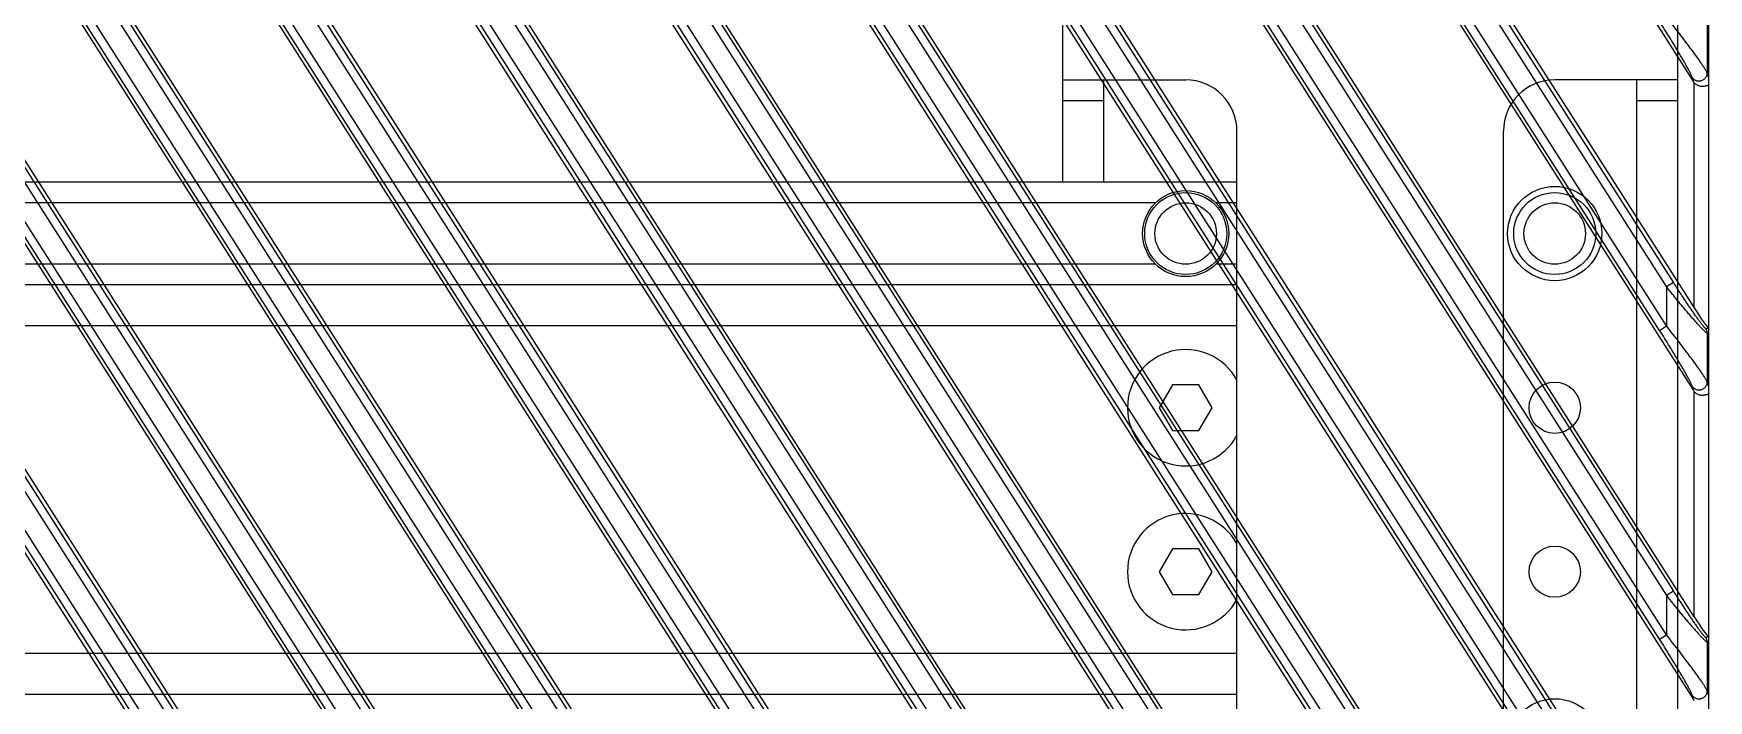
# Model space of a CAD drawing. Header units: millimetres. Extents: x 562 to 17351, y 2396 to 6995.
# Drawn here: x 15057.1 to 15138.8, y 5469.4 to 5502 of the extents above; entities that cross this region are included whole.
import ezdxf

# ---------------------------------------------------------------- set-up
doc = ezdxf.new("R2010")
doc.units = ezdxf.units.MM
doc.layers.add('02___PRT_ALL_AXES', color=7, linetype='Continuous')

# ---------------------------------------------------------------- blocks, each defined once
blk = doc.blocks.new('DTGCNV')
at = {"color": 7, "linetype": 'Continuous'}
for p, q in [((13316.618, 5010.197), (13316.618, 4672.697)), ((13241.862, 5009.497), (13311.536, 4900.131)), ((13312.208, 4903.17), (13244.47, 5009.497)), ((13251.466, 5009.497), (13315.884, 4908.381)), ((13315.918, 4912.422), (13254.074, 5009.497)), ((13273.283, 5009.497), (13315.918, 4942.573)), ((13244.973, 5008.36), (13310.593, 4905.357)), ((13314.903, 4913.668), (13254.577, 5008.36)), ((13314.903, 4943.819), (13273.786, 5008.36)), ((13243.081, 5007.932), (13309.921, 4903.013)), ((13243.417, 5008.146), (13310.257, 4903.227)), ((13244.637, 5008.146), (13310.257, 4905.143)), ((13314.231, 4911.324), (13252.685, 5007.932)), ((13314.567, 4911.538), (13253.021, 5008.146)), ((13314.567, 4913.454), (13254.241, 5008.146)), ((13314.567, 4943.605), (13273.45, 5008.146)), ((13186.951, 5005.237), (13312.75, 4807.772)), ((13315.271, 4807.911), (13189.48, 5005.363)), ((13196.556, 5005.237), (13315.884, 4817.929)), ((13315.918, 4821.969), (13199.084, 5005.363)), ((13206.16, 5005.237), (13315.884, 4833.005)), ((13315.918, 4837.045), (13208.688, 5005.363)), ((13215.764, 5005.237), (13315.884, 4848.08)), ((13315.918, 4852.12), (13218.292, 5005.363)), ((13225.368, 5005.237), (13311.536, 4869.98)), ((13311.784, 4873.685), (13227.896, 5005.363)), ((13234.972, 5005.237), (13311.536, 4885.056)), ((13312.208, 4888.095), (13238.093, 5004.433)), ((13188.202, 5003.622), (13312.118, 4809.113)), ((13188.538, 5003.836), (13312.454, 4809.327)), ((13313.675, 4809.327), (13189.758, 5003.836)), ((13314.011, 4809.541), (13190.094, 5004.051)), ((13314.231, 4820.871), (13197.806, 5003.622)), ((13314.567, 4821.085), (13198.142, 5003.836)), ((13314.567, 4823.001), (13199.362, 5003.836)), ((13314.903, 4823.216), (13199.698, 5004.051)), ((13314.231, 4835.947), (13207.41, 5003.622)), ((13314.567, 4836.161), (13207.746, 5003.836)), ((13314.567, 4838.077), (13208.966, 5003.836)), ((13314.903, 4838.291), (13209.302, 5004.051)), ((13314.231, 4851.022), (13217.014, 5003.622)), ((13314.567, 4851.236), (13217.35, 5003.836)), ((13314.567, 4853.152), (13218.571, 5003.836)), ((13314.903, 4853.366), (13218.907, 5004.051)), ((13226.618, 5003.622), (13309.921, 4872.862)), ((13226.954, 5003.836), (13310.257, 4873.076)), ((13228.175, 5003.836), (13310.257, 4874.992)), ((13228.511, 5004.051), (13310.593, 4875.206)), ((13236.222, 5003.622), (13309.921, 4887.937)), ((13236.558, 5003.836), (13310.257, 4888.152)), ((13237.779, 5003.836), (13310.257, 4890.068)), ((13238.115, 5004.051), (13310.593, 4890.282)), ((13314.567, 4941.689), (13288.806, 4982.125)), ((13314.231, 4941.474), (13288.47, 4981.911)), ((13288.577, 4981.395), (13315.884, 4938.532)), ((13314.231, 4926.399), (13280.853, 4978.792)), ((13314.567, 4926.613), (13281.189, 4979.006)), ((13280.881, 4978.4), (13315.884, 4923.457)), ((13283.478, 4978.07), (13314.903, 4928.743)), ((13283.142, 4977.856), (13314.567, 4928.529)), ((13315.918, 4927.497), (13283.857, 4977.823)), ((13306.97, 4967.6), (13315.884, 4953.608)), ((13316.559, 4956.416), (13316.559, 4954.024)), ((13315.884, 4953.608), (13315.825, 4953.81)), ((13315.918, 4942.573), (13315.918, 4953.561)), ((13316.618, 4953.822), (13316.559, 4954.024)), ((13314.567, 4943.605), (13314.903, 4943.819)), ((13314.567, 4943.605), (13314.567, 4941.689)), ((13314.231, 4941.474), (13314.567, 4941.689)), ((13316.605, 4941.586), (13316.497, 4941.555)), ((13316.618, 4941.358), (13316.559, 4941.34)), ((13316.559, 4941.34), (13316.559, 4938.949)), ((13315.884, 4938.532), (13315.825, 4938.735)), ((13316.618, 4938.746), (13316.559, 4938.949)), ((13315.918, 4927.497), (13315.918, 4938.485)), ((13314.903, 4928.743), (13314.567, 4928.529)), ((13314.567, 4928.529), (13314.567, 4926.613)), ((13314.231, 4926.399), (13314.567, 4926.613)), ((13316.605, 4926.511), (13316.497, 4926.479)), ((13316.559, 4926.265), (13316.618, 4926.282)), ((13316.559, 4926.265), (13316.559, 4923.873)), ((13315.884, 4923.457), (13315.825, 4923.659)), ((13316.618, 4923.671), (13316.559, 4923.873))]:
    blk.add_line(p, q, dxfattribs=at)
for centre, start, end in [((13316.158, 4941.34), 0.12821, 32.37179), ((13316.158, 4926.264), 0.1282, 32.3718)]:
    blk.add_arc(centre, 0.402, start, end, dxfattribs=at)
for centre, major_axis, ratio, start_param, end_param in [((13316.217, 4953.832), (-0.117, 0.402), 0.954439, -4.415997, -4.276035), ((13315.918, 4942.687), (-0.698, 1.104), 0.046753, -4.638574, -3.259594), ((13316.217, 4938.757), (-0.117, 0.402), 0.954439, -4.415997, -4.276035), ((13315.918, 4927.611), (-0.698, 1.104), 0.046753, -4.638574, -3.259594), ((13316.217, 4923.681), (-0.117, 0.402), 0.954439, -4.415997, -4.276035)]:
    blk.add_ellipse(centre, major_axis=major_axis, ratio=ratio, start_param=start_param, end_param=end_param, dxfattribs=at)
for points, knots in [([(13316.559, 4954.024), (13316.557, 4954.03), (13316.553, 4954.041), (13316.541, 4954.067), (13316.522, 4954.104), (13316.494, 4954.154), (13316.46, 4954.21), (13316.422, 4954.272), (13316.362, 4954.365), (13316.278, 4954.491), (13316.167, 4954.651), (13316.046, 4954.821), (13315.917, 4955), (13315.782, 4955.185), (13315.641, 4955.375), (13315.446, 4955.634), (13315.194, 4955.965), (13314.884, 4956.364), (13314.673, 4956.63), (13314.567, 4956.764)], [0, 0, 0, 0, 0.00509, 0.010986, 0.025069, 0.041978, 0.061422, 0.083117, 0.106791, 0.15915, 0.216898, 0.278823, 0.34401, 0.411766, 0.481566, 0.552988, 0.699417, 0.848964, 1, 1, 1, 1]), ([(13315.825, 4953.81), (13315.823, 4953.816), (13315.819, 4953.829), (13315.808, 4953.858), (13315.791, 4953.899), (13315.766, 4953.954), (13315.736, 4954.015), (13315.702, 4954.083), (13315.651, 4954.181), (13315.58, 4954.313), (13315.488, 4954.477), (13315.39, 4954.65), (13315.286, 4954.829), (13315.178, 4955.013), (13315.067, 4955.2), (13314.914, 4955.454), (13314.717, 4955.775), (13314.477, 4956.162), (13314.313, 4956.42), (13314.231, 4956.55)], [0, 0, 0, 0, 0.005901, 0.012735, 0.028952, 0.048163, 0.069902, 0.093761, 0.1194, 0.174923, 0.234768, 0.297789, 0.363198, 0.430435, 0.499095, 0.568871, 0.710853, 0.85493, 1, 1, 1, 1]), ([(13315.825, 4953.81), (13315.836, 4953.793), (13315.862, 4953.761), (13315.908, 4953.72), (13315.96, 4953.686), (13316.018, 4953.661), (13316.079, 4953.646), (13316.142, 4953.639), (13316.206, 4953.643), (13316.268, 4953.656), (13316.328, 4953.679), (13316.383, 4953.71), (13316.433, 4953.749), (13316.476, 4953.795), (13316.511, 4953.847), (13316.538, 4953.903), (13316.554, 4953.963), (13316.559, 4954.004), (13316.559, 4954.024)], [0, 0, 0, 0, 0.061114, 0.122614, 0.184534, 0.246921, 0.309743, 0.372937, 0.436398, 0.5, 0.563602, 0.627063, 0.690257, 0.753079, 0.815466, 0.877386, 0.938886, 1, 1, 1, 1]), ([(13315.918, 4953.561), (13315.934, 4953.542), (13315.968, 4953.508), (13316.026, 4953.466), (13316.089, 4953.432), (13316.154, 4953.408), (13316.219, 4953.393), (13316.282, 4953.386), (13316.342, 4953.385), (13316.397, 4953.389), (13316.439, 4953.396), (13316.471, 4953.403), (13316.498, 4953.41), (13316.523, 4953.417), (13316.546, 4953.424), (13316.561, 4953.429), (13316.574, 4953.432), (13316.586, 4953.434), (13316.596, 4953.434), (13316.605, 4953.431), (13316.611, 4953.425), (13316.616, 4953.416), (13316.618, 4953.405), (13316.618, 4953.396), (13316.618, 4953.392)], [0, 0, 0, 0, 0.092092, 0.18383, 0.274482, 0.363041, 0.448376, 0.529457, 0.605459, 0.675766, 0.739913, 0.769539, 0.797439, 0.847676, 0.869774, 0.889641, 0.907107, 0.922074, 0.934647, 0.945489, 0.956057, 0.968087, 0.982675, 1, 1, 1, 1]), ([(13316.497, 4941.555), (13316.495, 4941.554), (13316.492, 4941.554), (13316.488, 4941.556), (13316.482, 4941.558), (13316.474, 4941.563), (13316.464, 4941.572), (13316.452, 4941.583), (13316.438, 4941.596), (13316.423, 4941.612), (13316.4, 4941.637), (13316.369, 4941.673), (13316.33, 4941.722), (13316.287, 4941.776), (13316.241, 4941.836), (13316.193, 4941.9), (13316.125, 4941.993), (13316.037, 4942.115), (13315.929, 4942.268), (13315.819, 4942.427), (13315.706, 4942.592), (13315.593, 4942.761), (13315.478, 4942.933), (13315.363, 4943.108), (13315.248, 4943.284), (13315.094, 4943.521), (13314.979, 4943.699), (13314.903, 4943.819)], [0, 0, 0, 0, 0.001988, 0.003277, 0.004801, 0.008605, 0.013451, 0.019328, 0.026206, 0.034036, 0.042764, 0.062675, 0.085465, 0.110691, 0.137955, 0.166932, 0.197336, 0.261568, 0.329268, 0.399486, 0.471568, 0.545042, 0.619552, 0.694837, 0.77068, 0.84692, 1, 1, 1, 1]), ([(13316.559, 4941.34), (13316.557, 4941.34), (13316.552, 4941.34), (13316.544, 4941.343), (13316.535, 4941.347), (13316.523, 4941.354), (13316.51, 4941.363), (13316.489, 4941.379), (13316.459, 4941.404), (13316.42, 4941.44), (13316.375, 4941.483), (13316.326, 4941.532), (13316.273, 4941.587), (13316.216, 4941.647), (13316.135, 4941.734), (13316.028, 4941.852), (13315.894, 4942.003), (13315.755, 4942.163), (13315.612, 4942.33), (13315.466, 4942.503), (13315.318, 4942.68), (13315.169, 4942.86), (13315.019, 4943.044), (13314.817, 4943.292), (13314.667, 4943.479), (13314.567, 4943.605)], [0, 0, 0, 0, 0.002036, 0.004765, 0.008306, 0.012701, 0.017956, 0.024063, 0.038745, 0.05652, 0.077106, 0.100208, 0.125538, 0.152825, 0.181822, 0.244102, 0.310933, 0.381227, 0.454167, 0.529124, 0.605619, 0.683271, 0.76177, 0.840872, 1, 1, 1, 1]), ([(13315.825, 4938.735), (13315.823, 4938.741), (13315.819, 4938.753), (13315.808, 4938.782), (13315.791, 4938.823), (13315.766, 4938.878), (13315.736, 4938.94), (13315.702, 4939.007), (13315.651, 4939.106), (13315.58, 4939.237), (13315.488, 4939.402), (13315.39, 4939.575), (13315.286, 4939.754), (13315.178, 4939.937), (13315.067, 4940.124), (13314.914, 4940.378), (13314.717, 4940.699), (13314.477, 4941.087), (13314.313, 4941.345), (13314.231, 4941.474)], [0, 0, 0, 0, 0.005901, 0.012735, 0.028952, 0.048163, 0.069902, 0.093761, 0.1194, 0.174923, 0.234768, 0.297789, 0.363198, 0.430435, 0.499095, 0.568871, 0.710853, 0.85493, 1, 1, 1, 1]), ([(13316.559, 4938.949), (13316.557, 4938.954), (13316.553, 4938.966), (13316.541, 4938.992), (13316.522, 4939.029), (13316.494, 4939.078), (13316.46, 4939.135), (13316.422, 4939.197), (13316.362, 4939.29), (13316.278, 4939.415), (13316.167, 4939.575), (13316.046, 4939.746), (13315.917, 4939.925), (13315.782, 4940.109), (13315.641, 4940.299), (13315.446, 4940.559), (13315.194, 4940.889), (13314.884, 4941.288), (13314.673, 4941.555), (13314.567, 4941.689)], [0, 0, 0, 0, 0.00509, 0.010986, 0.025069, 0.041978, 0.061422, 0.083117, 0.106791, 0.15915, 0.216898, 0.278823, 0.34401, 0.411766, 0.481566, 0.552988, 0.699417, 0.848964, 1, 1, 1, 1]), ([(13316.618, 4941.588), (13316.618, 4941.587), (13316.618, 4941.585), (13316.618, 4941.584), (13316.617, 4941.582), (13316.615, 4941.582), (13316.613, 4941.582), (13316.611, 4941.583), (13316.608, 4941.584), (13316.606, 4941.585), (13316.605, 4941.586)], [0, 0, 0, 0, 0.134296, 0.239838, 0.325336, 0.408088, 0.50825, 0.637794, 0.80127, 1, 1, 1, 1]), ([(13315.825, 4938.735), (13315.836, 4938.718), (13315.862, 4938.686), (13315.908, 4938.644), (13315.96, 4938.611), (13316.018, 4938.586), (13316.079, 4938.57), (13316.142, 4938.564), (13316.206, 4938.568), (13316.268, 4938.581), (13316.328, 4938.603), (13316.383, 4938.634), (13316.433, 4938.673), (13316.476, 4938.72), (13316.511, 4938.772), (13316.538, 4938.828), (13316.554, 4938.888), (13316.559, 4938.928), (13316.559, 4938.949)], [0, 0, 0, 0, 0.061114, 0.122614, 0.184534, 0.246921, 0.309743, 0.372937, 0.436398, 0.5, 0.563602, 0.627063, 0.690257, 0.753079, 0.815466, 0.877386, 0.938886, 1, 1, 1, 1]), ([(13315.918, 4938.485), (13315.934, 4938.467), (13315.968, 4938.433), (13316.026, 4938.39), (13316.089, 4938.357), (13316.154, 4938.333), (13316.219, 4938.318), (13316.282, 4938.31), (13316.342, 4938.309), (13316.397, 4938.314), (13316.439, 4938.321), (13316.471, 4938.328), (13316.498, 4938.335), (13316.523, 4938.342), (13316.546, 4938.349), (13316.561, 4938.353), (13316.574, 4938.357), (13316.586, 4938.358), (13316.596, 4938.358), (13316.605, 4938.356), (13316.611, 4938.349), (13316.616, 4938.34), (13316.618, 4938.329), (13316.618, 4938.321), (13316.618, 4938.316)], [0, 0, 0, 0, 0.092092, 0.18383, 0.274482, 0.363041, 0.448376, 0.529457, 0.605459, 0.675766, 0.739913, 0.769539, 0.797439, 0.847676, 0.869774, 0.889641, 0.907107, 0.922074, 0.934647, 0.945489, 0.956057, 0.968087, 0.982675, 1, 1, 1, 1]), ([(13314.567, 4928.529), (13314.667, 4928.404), (13314.817, 4928.216), (13315.019, 4927.969), (13315.169, 4927.785), (13315.318, 4927.604), (13315.466, 4927.427), (13315.612, 4927.254), (13315.755, 4927.087), (13315.894, 4926.927), (13316.028, 4926.777), (13316.135, 4926.659), (13316.216, 4926.571), (13316.273, 4926.511), (13316.326, 4926.457), (13316.375, 4926.407), (13316.42, 4926.365), (13316.459, 4926.329), (13316.489, 4926.304), (13316.51, 4926.288), (13316.523, 4926.279), (13316.535, 4926.272), (13316.544, 4926.267), (13316.552, 4926.265), (13316.557, 4926.265), (13316.559, 4926.265)], [0, 0, 0, 0, 0.159125, 0.238223, 0.316727, 0.394381, 0.470878, 0.545834, 0.61877, 0.689065, 0.755896, 0.818173, 0.847169, 0.874456, 0.899785, 0.922889, 0.943475, 0.96125, 0.975933, 0.982041, 0.987297, 0.991693, 0.995234, 0.997964, 1, 1, 1, 1]), ([(13314.903, 4928.743), (13314.979, 4928.624), (13315.094, 4928.445), (13315.248, 4928.208), (13315.363, 4928.032), (13315.478, 4927.858), (13315.593, 4927.686), (13315.706, 4927.517), (13315.819, 4927.352), (13315.929, 4927.192), (13316.037, 4927.039), (13316.125, 4926.917), (13316.193, 4926.825), (13316.241, 4926.761), (13316.287, 4926.701), (13316.33, 4926.646), (13316.369, 4926.597), (13316.4, 4926.561), (13316.423, 4926.536), (13316.438, 4926.521), (13316.452, 4926.507), (13316.464, 4926.496), (13316.474, 4926.488), (13316.482, 4926.483), (13316.488, 4926.48), (13316.492, 4926.479), (13316.495, 4926.479), (13316.497, 4926.479)], [0, 0, 0, 0, 0.153079, 0.229318, 0.305164, 0.380451, 0.454965, 0.528436, 0.600519, 0.670738, 0.738434, 0.802663, 0.833068, 0.862042, 0.889307, 0.914531, 0.937321, 0.957232, 0.96596, 0.973791, 0.980669, 0.986547, 0.991394, 0.995199, 0.996723, 0.998012, 1, 1, 1, 1]), ([(13316.559, 4923.873), (13316.557, 4923.879), (13316.553, 4923.89), (13316.541, 4923.916), (13316.522, 4923.953), (13316.494, 4924.003), (13316.46, 4924.059), (13316.422, 4924.121), (13316.362, 4924.214), (13316.278, 4924.34), (13316.167, 4924.5), (13316.046, 4924.671), (13315.917, 4924.849), (13315.782, 4925.034), (13315.641, 4925.224), (13315.446, 4925.484), (13315.194, 4925.814), (13314.884, 4926.213), (13314.673, 4926.48), (13314.567, 4926.613)], [0, 0, 0, 0, 0.00509, 0.010986, 0.025069, 0.041978, 0.061422, 0.083117, 0.106791, 0.15915, 0.216898, 0.278823, 0.34401, 0.411766, 0.481566, 0.552988, 0.699417, 0.848964, 1, 1, 1, 1]), ([(13316.618, 4926.512), (13316.618, 4926.512), (13316.618, 4926.51), (13316.618, 4926.508), (13316.617, 4926.507), (13316.615, 4926.506), (13316.613, 4926.507), (13316.611, 4926.507), (13316.608, 4926.509), (13316.606, 4926.51), (13316.605, 4926.511)], [0, 0, 0, 0, 0.134296, 0.239838, 0.325336, 0.408088, 0.50825, 0.637794, 0.80127, 1, 1, 1, 1]), ([(13315.825, 4923.659), (13315.823, 4923.665), (13315.819, 4923.678), (13315.808, 4923.707), (13315.791, 4923.748), (13315.766, 4923.803), (13315.736, 4923.865), (13315.702, 4923.932), (13315.651, 4924.03), (13315.58, 4924.162), (13315.488, 4924.327), (13315.39, 4924.5), (13315.286, 4924.679), (13315.178, 4924.862), (13315.067, 4925.049), (13314.914, 4925.303), (13314.717, 4925.624), (13314.477, 4926.011), (13314.313, 4926.27), (13314.231, 4926.399)], [0, 0, 0, 0, 0.005901, 0.012735, 0.028952, 0.048163, 0.069902, 0.093761, 0.1194, 0.174923, 0.234768, 0.297789, 0.363198, 0.430435, 0.499095, 0.568871, 0.710853, 0.85493, 1, 1, 1, 1]), ([(13315.825, 4923.659), (13315.836, 4923.642), (13315.862, 4923.61), (13315.908, 4923.569), (13315.96, 4923.536), (13316.018, 4923.511), (13316.079, 4923.495), (13316.142, 4923.489), (13316.206, 4923.492), (13316.268, 4923.505), (13316.328, 4923.528), (13316.383, 4923.559), (13316.433, 4923.598), (13316.476, 4923.644), (13316.511, 4923.696), (13316.538, 4923.753), (13316.554, 4923.812), (13316.559, 4923.853), (13316.559, 4923.873)], [0, 0, 0, 0, 0.061114, 0.122614, 0.184534, 0.246921, 0.309743, 0.372937, 0.436398, 0.5, 0.563602, 0.627063, 0.690257, 0.753079, 0.815466, 0.877386, 0.938886, 1, 1, 1, 1])]:
    blk.add_open_spline(points, degree=3, knots=knots, dxfattribs=at)
blk = doc.blocks.new('*U61')
blk.add_blockref('DTGCNV', (-13016.618, -4845.197))
blk = doc.blocks.new('*U62')
at = {"color": 0, "linetype": 'ByBlock', "lineweight": -2, "transparency": 16777216}
blk.add_blockref('*U61', (2400, 1350), dxfattribs=at)
blk = doc.blocks.new('rygdvx')
at = {"color": 114, "linetype": 'Continuous', "true_color": 0x139b48}
for p, q in [((14222.558, 11238.585), (14222.558, 11298.585)), ((14252.558, 10963.585), (14252.558, 11298.585)), ((14222.558, 11243.585), (14228.558, 11243.585)), ((14224.558, 11238.585), (14224.558, 11243.585)), ((14252.558, 11243.585), (14246.558, 11243.585)), ((14250.558, 11203.585), (14250.558, 11243.585)), ((14222.558, 11242.585), (14224.558, 11242.585)), ((14250.558, 11242.585), (14252.558, 11242.585)), ((14231.058, 11206.085), (14231.058, 11241.085)), ((14244.058, 11206.085), (14244.058, 11241.085)), ((14231.058, 11238.585), (13677.058, 11238.585)), ((14231.058, 11237.585), (14230.028, 11237.585)), ((14231.058, 11234.585), (14230.028, 11234.585)), ((14231.058, 11233.585), (13677.058, 11233.585)), ((14231.058, 11231.585), (13677.058, 11231.585)), ((14227.913, 11228.702), (14227.268, 11227.585)), ((14229.203, 11228.702), (14227.913, 11228.702)), ((14229.848, 11227.585), (14229.203, 11228.702)), ((14227.268, 11227.585), (14227.913, 11226.468)), ((14229.203, 11226.468), (14229.848, 11227.585)), ((14227.913, 11226.468), (14229.203, 11226.468)), ((14227.913, 11220.702), (14227.268, 11219.585)), ((14229.203, 11220.702), (14227.913, 11220.702)), ((14229.848, 11219.585), (14229.203, 11220.702)), ((14227.268, 11219.585), (14227.913, 11218.468)), ((14229.203, 11218.468), (14229.848, 11219.585)), ((14227.913, 11218.468), (14229.203, 11218.468)), ((14231.058, 11215.585), (13677.058, 11215.585)), ((14231.058, 11213.585), (13677.058, 11213.585))]:
    blk.add_line(p, q, dxfattribs=at)
for centre, radius in [((14228.558, 11236.085), 2), ((14246.558, 11236.085), 2.3), ((14246.558, 11236.085), 2), ((14228.558, 11236.085), 1.5), ((14246.558, 11236.085), 1.5), ((14246.558, 11211.085), 2.3)]:
    blk.add_circle(centre, radius, dxfattribs=at)
for centre, start, end in [((14228.558, 11241.085), 0, 90), ((14246.558, 11241.085), 90, 180)]:
    blk.add_arc(centre, 2.5, start, end, dxfattribs=at)
at = {"layer": '02___PRT_ALL_AXES', "color": 114, "linetype": 'Continuous', "true_color": 0x139b48}
for p, q in [((14227.088, 11237.585), (13681.028, 11237.585)), ((14227.088, 11234.585), (13681.028, 11234.585))]:
    blk.add_line(p, q, dxfattribs=at)
for centre, radius in [((14228.558, 11236.085), 2.1), ((14246.558, 11227.585), 1.25), ((14246.558, 11219.585), 1.25)]:
    blk.add_circle(centre, radius, dxfattribs=at)
for centre in [(14228.558, 11227.585), (14228.558, 11219.585)]:
    blk.add_arc(centre, 2.84, 28.08421, 331.91579, dxfattribs=at)
blk = doc.blocks.new('*U139')
blk.add_blockref('rygdvx', (-13946.558, -11136.347))
blk = doc.blocks.new('*U141')
at = {"color": 0, "linetype": 'ByBlock', "lineweight": -2, "transparency": 16777216}
blk.add_blockref('*U139', (2400, 0), dxfattribs=at)

msp = doc.modelspace()

# ---------------------------------------------------------------- block references
for name, p in [('*U141', (12431.316, 5392.479)), ('*U62', (12438.816, 4041.217))]:
    msp.add_blockref(name, p)

doc.saveas('drawing.dxf')
